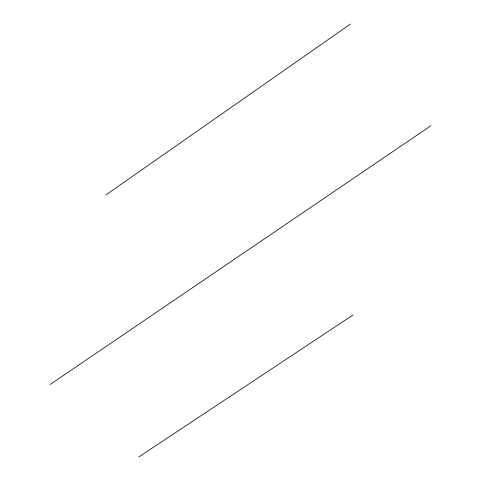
<?xml version="1.0" encoding="UTF-8"?>
<svg xmlns="http://www.w3.org/2000/svg" width="481" height="481" viewBox="0 0 481 481"><rect width="100%" height="100%" fill="white"/><g stroke="black" fill="none" stroke-linecap="round" stroke-linejoin="round"><path stroke-width="0.72" d="M105.814 194.985L350.427 24.05M50.12 384.493L430.88 125.745M138.823 456.95L352.982 315.013"/></g></svg>
